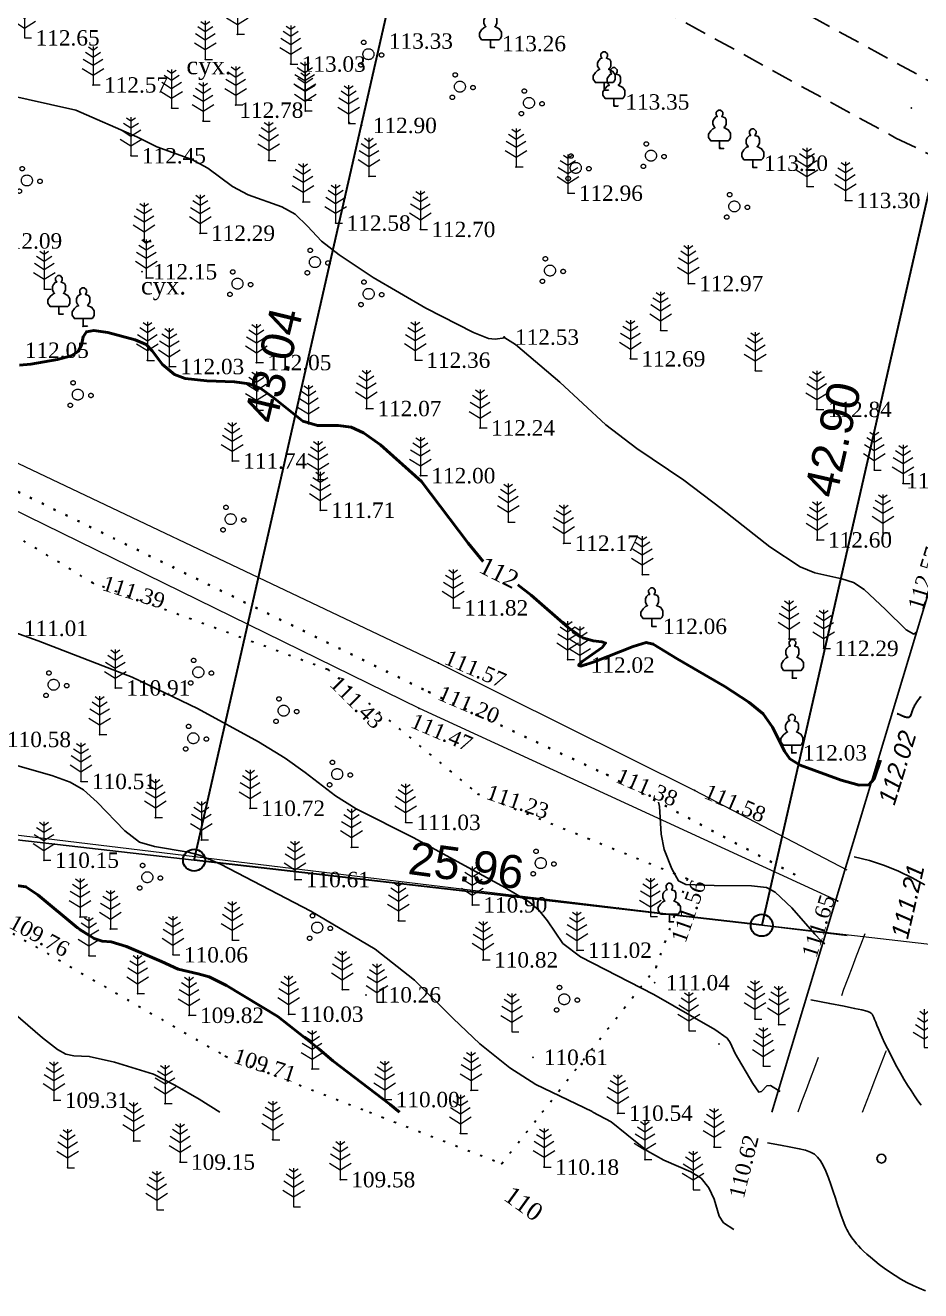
# Model space of a CAD drawing. Header units: millimetres. Extents: x 5405573 to 5405684, y 5524759 to 5524856.
# Drawn here: x 5405603.3 to 5405643.9, y 5524765.3 to 5524822.8 of the extents above; entities that cross this region are included whole.
import ezdxf
from ezdxf.enums import TextEntityAlignment as Align

# ---------------------------------------------------------------- set-up
doc = ezdxf.new("R2010")
doc.units = ezdxf.units.MM
for name, pattern in [('0', [0]), ('1', [6, 3, -3]), ('DASHEDX2', [1.5, 1, -0.5]), ('HIDDEN', [0.5, 0, -0.5]), ('суцільна', [50, 50, 0])]:
    doc.linetypes.add(name, pattern=pattern)
for name, color, linetype in [('12000000', 7, 'Continuous'), ('61420000', 7, 'Continuous'), ('71132060', 7, '0'), ('SC007', 7, 'Continuous'), ('вис_1_1', 170, 'Continuous'), ('горизонт_1', 12, 'Continuous'), ('горизонтали', 42, 'Continuous'), ('Горизонтали--MIN', 32, 'Continuous'), ('дороги', 7, 'Continuous'), ('Ділянки_Межі', 10, 'Continuous'), ('надписи', 7, 'Continuous'), ('Ограда каменная', 7, 'g5_472'), ('отметки', 7, 'Continuous'), ('промеры', 185, 'Continuous'), ('Растительность', 7, 'Continuous')]:
    doc.layers.add(name, color=color, linetype=linetype)
for name, color, linetype, lineweight in [('Горизонтали--MAJ', 32, 'Continuous', 30), ('Контур', 7, 'HIDDEN', 30), ('ограждение', 7, 'ZABOR', 20), ('рельеф', 7, 'Continuous', 0), ('ТОЧКИ', 7, 'Continuous', 30), ('усл. знак', 7, 'суцільна', 20)]:
    doc.layers.add(name, color=color, linetype=linetype, lineweight=lineweight)
doc.styles.get("Standard").update_dxf_attribs({"font": 'arial.ttf'})
doc.styles.add('times', font='times.ttf')
doc.styles.add('WMF-Arial Cyr2', font='ariali.ttf')
doc.linetypes.add('g5_472', pattern='A,0,-4,[25,GUGK_2005.shx,S=0.4,R=0,X=0,Y=-0.2],0', length=4)
doc.linetypes.add('ZABOR', pattern='A,1,-0.1,[132,ltypeshp.shx,S=0.25,R=0,X=-0.1,Y=0],-0.4,1', length=2.5)
doc.linetypes.add('ЗаборДерПр', pattern='A,1,[130,ltypeshp.shx,S=0.25,R=0,X=0,Y=-0.25],1.5', length=2.5)
doc.linetypes.add('канава 0', pattern='A,0.9,0,["|",Standard,S=0.25,R=0,X=0,Y=0],0.1', length=1)

# ---------------------------------------------------------------- blocks, each defined once
blk = doc.blocks.new('A$C2ACB5305')
at = {"layer": 'Растительность'}
blk.add_lwpolyline([(0.2, 0), (0.2, 0), (0, 0), (0, 0.35), (-0.4, 0.35), (-0.5, 0.5), (-0.5, 0.65), (-0.4, 0.8), (-0.3, 0.9), (-0.2, 0.95), (-0.25, 1), (-0.3, 1.1), (-0.3, 1.25), (-0.25, 1.35), (-0.15, 1.45), (-0.1, 1.45), (-0.15, 1.55), (-0.15, 1.65), (-0.05, 1.75), (0.05, 1.75), (0.15, 1.65), (0.15, 1.55), (0.1, 1.45), (0.25, 1.4), (0.3, 1.3), (0.3, 1.1), (0.25, 1), (0.2, 0.95), (0.4, 0.85), (0.5, 0.7), (0.5, 0.5), (0.45, 0.4), (0.4, 0.35), (0, 0.35)], dxfattribs=at)
blk = doc.blocks.new('A$C51FE15A3')
at = {"layer": 'Растительность', "color": 94, "lineweight": 0}
for points in [[(-0.201, 1.726), (0, 1.584), (0.201, 1.726)], [(0, 1.75), (0, 0), (0.319, 0)], [(-0.447, 1.172), (0, 0.895), (0.447, 1.172)], [(-0.343, 1.489), (0, 1.267), (0.343, 1.489)], [(-0.493, 0.753), (0, 0.444), (0.493, 0.753)]]:
    blk.add_lwpolyline(points, dxfattribs=at)
blk = doc.blocks.new('A$C72385B22')
at = {"layer": 'усл. знак'}
for centre, radius in [((-0.02, 1.49), 0.25), ((0, 0), 0.625), ((-1.29, -0.64), 0.25), ((1.28, -0.76), 0.25)]:
    blk.add_circle(centre, radius, dxfattribs=at)
blk = doc.blocks.new('SYMBOL71132060')
at = {"layer": 'SC007', "color": 94, "lineweight": 0}
for points in [[(0, 1.75), (0, 0), (0.25, 0)], [(-0.3, 1.35), (0, 1.15), (0.3, 1.35)], [(-0.2, 1.65), (0, 1.5), (0.2, 1.65)], [(-0.5, 0.7), (0, 0.4), (0.5, 0.7)], [(-0.4, 1.05), (0, 0.8), (0.4, 1.05)]]:
    blk.add_lwpolyline(points, dxfattribs=at)

msp = doc.modelspace()

# ---------------------------------------------------------------- hatches: boundary and pattern name
at = {"layer": '12000000', "lineweight": 15, "ltscale": 0.02, "extrusion": (-0.000964997, -0.001555, 0.999998)}
for points in [[(5404023.72, 5522172.639, 1), (5404024.057, 5522172.66, 1)], [(5404023.268, 5522161.132, 1), (5404023.605, 5522161.154, 1)]]:
    msp.add_hatch(color=7, dxfattribs=at).paths.add_polyline_path(points)

# ---------------------------------------------------------------- linework, layer by layer
at = {"layer": '61420000', "linetype": '1', "lineweight": 15}
for points in [[(5405641.406, 5524781.518), (5405640.385, 5524778.821), (5405639.364, 5524776.123), (5405638.363, 5524773.419)], [(5405641.309, 5524773.419), (5405641.872, 5524774.881), (5405642.439, 5524776.341), (5405643.007, 5524777.802)]]:
    msp.add_open_spline(points, degree=3, dxfattribs=at)
at = {"layer": 'вис_1_1', "color": 7}
for p in [(5405612.91, 5524822.41, 113), (5405611.45, 5524821.27, 112.79), (5405615.33, 5524821.06, 113.03), (5405606.35, 5524820.11, 112.57), (5405609.92, 5524819.06, 112.6), (5405612.83, 5524819.2, 112.71), (5405611.35, 5524818.47, 112.62), (5405615.99, 5524818.93, 112.85), (5405618.56, 5524818.27, 112.9), (5405608.07, 5524816.89, 112.45), (5405614.33, 5524816.68, 112.67), (5405625.57, 5524816.38, 112.99), (5405618.88, 5524815.96, 112.78), (5405627.92, 5524815.19, 112.96), (5405638.78, 5524815.5, 113.28), (5405615.89, 5524814.79, 112.54), (5405640.53, 5524814.86, 113.3), (5405617.37, 5524813.83, 112.58), (5405611.21, 5524813.37, 112.29), (5405621.22, 5524813.54, 112.7), (5405608.65, 5524813.08, 112.27), (5405608.58, 5524811.62, 112.15), (5405608.77, 5524811.34, 112.17), (5405633.39, 5524811.08, 112.97), (5405604.13, 5524810.83, 112.02), (5405604.8, 5524809.69, 111.99), (5405605.9, 5524809.14, 112), (5405625.02, 5524808.65, 112.53), (5405625.02, 5524808.65, 112.53), (5405625.03, 5524808.65, 112.49), (5405632.13, 5524808.95, 112.86), (5405608.82, 5524807.59, 111.95), (5405620.99, 5524807.6, 112.36), (5405630.76, 5524807.66, 112.69), (5405609.81, 5524807.31, 112.03), (5405613.77, 5524807.49, 112.05), (5405636.43, 5524807.12, 112.83), (5405613.77, 5524805.33, 111.93), (5405618.77, 5524805.4, 112.07), (5405639.23, 5524805.36, 112.84), (5405616.13, 5524804.71, 112.01), (5405623.93, 5524804.52, 112.24), (5405612.67, 5524803.02, 111.74), (5405621.22, 5524802.35, 112), (5405641.84, 5524802.6, 112.75), (5405616.57, 5524802.17, 111.75), (5405643.15, 5524802, 112.73), (5405616.67, 5524800.78, 111.71), (5405625.21, 5524800.24, 112.17), (5405642.23, 5524799.75, 112.66), (5405627.73, 5524799.28, 112.17), (5405639.24, 5524799.43, 112.6), (5405631.3, 5524797.85, 112.23), (5405606.36, 5524797.46, 111.39), (5405622.71, 5524796.34, 111.82), (5405631.74, 5524795.5, 112.06), (5405637.97, 5524794.93, 112.29), (5405639.54, 5524794.5, 112.29), (5405622.04, 5524793.83, 111.57), (5405627.91, 5524793.99, 111.93), (5405628.46, 5524793.74, 112.02), (5405617.01, 5524793.54, 111.43), (5405638.12, 5524793.15, 112.16), (5405607.36, 5524792.7, 110.91), (5405621.59, 5524792.52, 111.2), (5405621.16, 5524791.78, 111.47), (5405606.65, 5524790.58, 110.75), (5405638.1, 5524789.75, 112.03), (5405629.68, 5524788.76, 111.38), (5405605.8, 5524788.45, 110.51), (5405633.68, 5524788.04, 111.58), (5405623.84, 5524787.87, 111.23), (5405609.18, 5524786.81, 110.64), (5405613.48, 5524787.23, 110.72), (5405620.55, 5524786.59, 111.03), (5405611.27, 5524785.79, 110.57), (5405618.09, 5524785.46, 110.87), (5405604.12, 5524784.87, 110.15), (5405615.52, 5524783.99, 110.61), (5405633.36, 5524784.01, 111.56), (5405638.23, 5524784.22, 111.59), (5405623.58, 5524782.84, 110.9), (5405640.18, 5524783.02, 111.65), (5405605.76, 5524782.29, 110.05), (5405630.22, 5524782.7, 111.13), (5405607.14, 5524781.75, 110.06), (5405620.22, 5524782.12, 110.7), (5405632.53, 5524782.07, 111.19), (5405612.67, 5524781.24, 110.16), (5405606.16, 5524780.53, 109.93), (5405609.98, 5524780.57, 110.06), (5405628.33, 5524780.78, 111.02), (5405624.07, 5524780.34, 110.82), (5405631.93, 5524779.99, 111.08), (5405608.37, 5524778.81, 109.75), (5405617.67, 5524778.99, 110.19), (5405618.75, 5524778.75, 110.26), (5405631.87, 5524779.3, 111.04), (5405610.71, 5524777.82, 109.82), (5405615.23, 5524777.87, 110.03), (5405636.42, 5524777.65, 111.11), (5405637.49, 5524777.4, 111.18), (5405634.79, 5524776.52, 110.96), (5405612.36, 5524775.96, 109.71), (5405626.33, 5524775.91, 110.61), (5405616.3, 5524775.38, 109.94), (5405636.8, 5524775.51, 111.1), (5405623.52, 5524774.41, 110.31), (5405604.57, 5524773.96, 109.31), (5405609.62, 5524773.81, 109.41), (5405619.6, 5524773.99, 110), (5405630.19, 5524773.37, 110.54), (5405623.04, 5524772.45, 110.1), (5405608.19, 5524772.11, 109.21), (5405614.51, 5524772.16, 109.53), (5405634.56, 5524771.83, 110.65), (5405605.19, 5524770.89, 109.04), (5405610.3, 5524771.15, 109.15), (5405624.92, 5524771.08, 110.1), (5405626.84, 5524770.92, 110.18), (5405631.42, 5524771.26, 110.47), (5405617.58, 5524770.35, 109.58)]:
    msp.add_point(p, dxfattribs=at)
at = {"layer": 'горизонт_1', "color": 32}
for points in [[(5405602.25, 5524819.7, 112.5), (5405605.57, 5524818.97, 112.5), (5405608.34, 5524817.75, 112.5), (5405609.24, 5524817.3, 112.5), (5405610.83, 5524816.72, 112.5), (5405611.57, 5524816.33, 112.5), (5405612.68, 5524815.5, 112.5), (5405613.4, 5524815.12, 112.5), (5405614.92, 5524814.57, 112.5), (5405615.53, 5524814.24, 112.5), (5405616.09, 5524813.69, 112.5), (5405616.73, 5524813.01, 112.5), (5405617.53, 5524812.38, 112.5), (5405619.08, 5524811.36, 112.5), (5405621.47, 5524809.97, 112.5), (5405623.64, 5524808.85, 112.5), (5405624.31, 5524808.58, 112.5), (5405624.61, 5524808.55, 112.5), (5405625.05, 5524808.61, 112.5), (5405625.54, 5524808.31, 112.5), (5405627.56, 5524806.6, 112.5), (5405629.64, 5524804.66, 112.5), (5405631.05, 5524803.58, 112.5), (5405633.19, 5524802.15, 112.5), (5405634.88, 5524800.86, 112.5), (5405637.09, 5524799.11, 112.5), (5405638.47, 5524798.21, 112.5), (5405639.14, 5524797.93, 112.5), (5405640.36, 5524797.66, 112.5), (5405640.9, 5524797.49, 112.5), (5405641.38, 5524797.17, 112.5), (5405642.35, 5524796.27, 112.5), (5405643.29, 5524795.34, 112.5), (5405643.63, 5524795.15, 112.5), (5405643.78, 5524795.25, 112.5)], [(5405602.16, 5524795.45, 111), (5405603.86, 5524794.84, 111), (5405608.12, 5524793.19, 111), (5405611.09, 5524791.76, 111), (5405613.87, 5524790.25, 111), (5405615.08, 5524789.51, 111), (5405615.98, 5524788.86, 111), (5405617.36, 5524787.8, 111), (5405618.31, 5524787.21, 111), (5405620.92, 5524785.89, 111), (5405625.06, 5524783.63, 111), (5405626.18, 5524782.96, 111), (5405626.62, 5524782.59, 111), (5405627, 5524782.11, 111), (5405627.69, 5524781.09, 111), (5405628.5, 5524780.48, 111), (5405631.83, 5524778.77, 111), (5405634.59, 5524777.18, 111), (5405635.16, 5524776.78, 111), (5405635.29, 5524776.59, 111), (5405635.52, 5524776.08, 111), (5405636.32, 5524774.72, 111), (5405636.59, 5524774.33, 111), (5405636.71, 5524774.36, 111), (5405636.96, 5524774.62, 111), (5405637.13, 5524774.63, 111), (5405637.56, 5524774.35, 111)], [(5405602.94, 5524789.16, 110.5), (5405604.48, 5524788.72, 110.5), (5405605.31, 5524788.42, 110.5), (5405605.91, 5524788.07, 110.5), (5405606.54, 5524787.51, 110.5), (5405607.8, 5524786.21, 110.5), (5405608.46, 5524785.69, 110.5), (5405609.14, 5524785.5, 110.5), (5405610.67, 5524785.24, 110.5), (5405611.23, 5524785.09, 110.5), (5405612.14, 5524784.69, 110.5), (5405616.24, 5524782.55, 110.5), (5405619.17, 5524780.82, 110.5), (5405620.95, 5524779.41, 110.5), (5405622.71, 5524777.68, 110.5), (5405623.92, 5524776.52, 110.5), (5405625.28, 5524775.43, 110.5), (5405626.47, 5524774.68, 110.5), (5405629.02, 5524773.44, 110.5), (5405629.059, 5524773.419, 110.5)], [(5405581.306, 5524779.844, 109.5), (5405581.84, 5524779.99, 109.5), (5405584.58, 5524780.75, 109.5), (5405586.86, 5524780.97, 109.5), (5405590.47, 5524780.37, 109.5), (5405591.96, 5524780.25, 109.5), (5405593.19, 5524780.36, 109.5), (5405594.33, 5524780.13, 109.5), (5405597.44, 5524779.09, 109.5), (5405598.78, 5524778.8, 109.5), (5405601.12, 5524778.63, 109.5), (5405601.86, 5524778.6, 109.5), (5405602.39, 5524778.23, 109.5), (5405604.06, 5524776.8, 109.5), (5405604.73, 5524776.26, 109.5), (5405605.12, 5524776.05, 109.5), (5405605.48, 5524775.98, 109.5), (5405606.18, 5524775.95, 109.5), (5405607.33, 5524775.69, 109.5), (5405609.1, 5524775.15, 109.5), (5405610.07, 5524774.65, 109.5), (5405611.17, 5524774.01, 109.5), (5405612.104, 5524773.419, 109.5)], [(5405629.059, 5524773.419, 110.5), (5405629.88, 5524772.97, 110.5), (5405630.6, 5524772.4, 110.5), (5405631.53, 5524771.66, 110.5), (5405632.28, 5524771.23, 110.5), (5405633.51, 5524770.7, 110.5), (5405633.97, 5524770.42, 110.5), (5405634.33, 5524769.97, 110.5), (5405634.57, 5524769.46, 110.5), (5405634.79, 5524768.69, 110.5), (5405634.99, 5524768.39, 110.5), (5405635.463, 5524768.084, 110.5)]]:
    msp.add_polyline3d(points, dxfattribs=at)
at = {"layer": 'горизонтали', "color": 32, "lineweight": 50}
for points in [[(5405603.01, 5524807.37, 112), (5405603.52, 5524807.41, 112), (5405604.74, 5524807.63, 112), (5405605.35, 5524807.8, 112), (5405605.68, 5524808, 112), (5405605.83, 5524808.28, 112), (5405605.9, 5524808.66, 112), (5405606.05, 5524808.89, 112), (5405606.39, 5524808.95, 112), (5405607.02, 5524808.85, 112), (5405608.27, 5524808.52, 112), (5405608.77, 5524808.31, 112), (5405609.04, 5524808.03, 112), (5405609.51, 5524807.4, 112), (5405610.05, 5524806.95, 112), (5405610.54, 5524806.77, 112), (5405611.52, 5524806.66, 112), (5405612.77, 5524806.61, 112), (5405613.44, 5524806.52, 112), (5405613.97, 5524806.31, 112), (5405614.59, 5524805.86, 112), (5405615.88, 5524804.82, 112), (5405616.54, 5524804.63, 112), (5405617.48, 5524804.63, 112), (5405618.07, 5524804.55, 112), (5405618.63, 5524804.3, 112), (5405619.41, 5524803.75, 112), (5405621.27, 5524802.09, 112), (5405623.39, 5524799.28, 112), (5405624.07, 5524798.45, 112)], [(5405625.654, 5524797.392, 112), (5405626.25, 5524796.92, 112), (5405627.94, 5524795.45, 112), (5405628.6, 5524794.98, 112), (5405629.07, 5524794.84, 112), (5405629.46, 5524794.8, 112), (5405629.63, 5524794.74, 112), (5405629.48, 5524794.54, 112), (5405628.57, 5524793.9, 112), (5405628.41, 5524793.73, 112), (5405628.51, 5524793.69, 112), (5405629.16, 5524793.9, 112), (5405630.89, 5524794.59, 112), (5405631.48, 5524794.77, 112), (5405631.8, 5524794.69, 112), (5405632.89, 5524794.02, 112), (5405635.05, 5524792.76, 112), (5405636.14, 5524792.06, 112), (5405636.79, 5524791.52, 112), (5405637.21, 5524790.92, 112), (5405637.76, 5524789.82, 112), (5405638.01, 5524789.47, 112), (5405638.48, 5524789.19, 112), (5405640.33, 5524788.51, 112), (5405641.16, 5524788.28, 112), (5405641.59, 5524788.3, 112), (5405641.84, 5524788.57, 112), (5405642.13, 5524789.41, 112)], [(5405602.87, 5524783.72, 110), (5405603.3, 5524783.66, 110), (5405603.84, 5524783.29, 110), (5405605.64, 5524781.8, 110), (5405606.4, 5524781.31, 110), (5405606.76, 5524781.19, 110), (5405607.17, 5524781.16, 110), (5405607.87, 5524780.95, 110), (5405609.46, 5524780.26, 110), (5405610.22, 5524779.91, 110), (5405611.13, 5524779.7, 110), (5405611.62, 5524779.57, 110), (5405612.41, 5524779.17, 110), (5405614.75, 5524777.76, 110), (5405615.74, 5524776.98, 110), (5405616.6, 5524776.29, 110), (5405617.24, 5524775.75, 110), (5405619.84, 5524773.76, 110), (5405620.277, 5524773.419, 110)]]:
    msp.add_polyline3d(points, dxfattribs=at)
at = {"layer": 'горизонтали', "color": 32}
msp.add_polyline3d([(5405632.045, 5524787.504, 111.5), (5405632.08, 5524787.31, 111.5), (5405632.16, 5524786.05, 111.5), (5405632.3, 5524785.35, 111.5), (5405632.65, 5524784.47, 111.5), (5405632.94, 5524783.93, 111.5), (5405633.28, 5524783.76, 111.5), (5405634.56, 5524783.72, 111.5), (5405636.27, 5524783.7, 111.5), (5405636.94, 5524783.63, 111.5), (5405637.34, 5524783.42, 111.5), (5405638.1, 5524782.71, 111.5), (5405639.14, 5524781.51, 111.5), (5405639.42, 5524781.2, 111.5), (5405639.59, 5524781.07, 111.5)], dxfattribs=at)
for points, knots in [([(5405634.01, 5524838.526), (5405634.157, 5524838.453), (5405635.768, 5524837.578), (5405638.051, 5524833.668), (5405643.5, 5524830.191), (5405648.487, 5524828.581), (5405651.496, 5524824.289), (5405656.122, 5524829.555), (5405659.386, 5524823.566), (5405665.551, 5524828.125), (5405671.346, 5524821.613), (5405676.935, 5524816.585), (5405681.264, 5524817.737), (5405682.481, 5524818.06)], [263.090959, 263.090959, 263.090959, 263.090959, 263.577238, 268.549286, 276.008979, 282.485158, 284.13014, 290.057535, 293.654163, 298.963585, 306.578764, 315.889792, 319.532435, 319.532435, 319.532435, 319.532435]), ([(5405678.758, 5524811.809), (5405675.763, 5524812.251), (5405670.745, 5524812.993), (5405667.156, 5524821.108), (5405657.432, 5524819.19), (5405649.151, 5524821.923), (5405640.71, 5524825.553), (5405635.165, 5524827.34), (5405632.424, 5524829.007)], [0, 0, 0, 0, 8.482222, 14.2098, 22.986785, 33.367328, 40.82933, 50.530024, 50.530024, 50.530024, 50.530024])]:
    msp.add_open_spline(points, degree=3, knots=knots, dxfattribs=at)
at = {"layer": 'Горизонтали--MAJ'}
msp.add_lwpolyline([(5405643.952, 5524792.304), (5405643.934, 5524792.283), (5405643.916, 5524792.262), (5405643.899, 5524792.241), (5405643.882, 5524792.22), (5405643.866, 5524792.199), (5405643.85, 5524792.179), (5405643.834, 5524792.158), (5405643.819, 5524792.138), (5405643.805, 5524792.118), (5405643.79, 5524792.098), (5405643.777, 5524792.079), (5405643.763, 5524792.059), (5405643.751, 5524792.04), (5405643.738, 5524792.021), (5405643.726, 5524792.003), (5405643.715, 5524791.984), (5405643.704, 5524791.966), (5405643.693, 5524791.948), (5405643.683, 5524791.93), (5405643.673, 5524791.912), (5405643.664, 5524791.895), (5405643.655, 5524791.878), (5405643.646, 5524791.861), (5405643.638, 5524791.844), (5405643.63, 5524791.827), (5405643.622, 5524791.811), (5405643.615, 5524791.795), (5405643.608, 5524791.78), (5405643.601, 5524791.764), (5405643.595, 5524791.749), (5405643.589, 5524791.734), (5405643.583, 5524791.719), (5405643.577, 5524791.705), (5405643.572, 5524791.691), (5405643.567, 5524791.677), (5405643.562, 5524791.663), (5405643.557, 5524791.65), (5405643.553, 5524791.637), (5405643.548, 5524791.624), (5405643.544, 5524791.611), (5405643.54, 5524791.599), (5405643.536, 5524791.587), (5405643.532, 5524791.575), (5405643.528, 5524791.564), (5405643.525, 5524791.553), (5405643.521, 5524791.542), (5405643.518, 5524791.531), (5405643.514, 5524791.521), (5405643.511, 5524791.511), (5405643.508, 5524791.501), (5405643.505, 5524791.492), (5405643.501, 5524791.483), (5405643.498, 5524791.474), (5405643.495, 5524791.465), (5405643.492, 5524791.457), (5405643.488, 5524791.449), (5405643.485, 5524791.441), (5405643.482, 5524791.434), (5405643.478, 5524791.427), (5405643.475, 5524791.42), (5405643.471, 5524791.414), (5405643.467, 5524791.408), (5405643.464, 5524791.402), (5405643.46, 5524791.396), (5405643.456, 5524791.391), (5405643.451, 5524791.386), (5405643.447, 5524791.382), (5405643.442, 5524791.378), (5405643.437, 5524791.374), (5405643.432, 5524791.37), (5405643.427, 5524791.367), (5405643.422, 5524791.364), (5405643.416, 5524791.361), (5405643.41, 5524791.359), (5405643.404, 5524791.357), (5405643.398, 5524791.356), (5405643.391, 5524791.354), (5405643.385, 5524791.353), (5405643.378, 5524791.353), (5405643.37, 5524791.352), (5405643.363, 5524791.352), (5405643.355, 5524791.352), (5405643.348, 5524791.353), (5405643.339, 5524791.353), (5405643.331, 5524791.354), (5405643.323, 5524791.356), (5405643.314, 5524791.357), (5405643.306, 5524791.359), (5405643.297, 5524791.361), (5405643.288, 5524791.363), (5405643.279, 5524791.365), (5405643.269, 5524791.367), (5405643.26, 5524791.37), (5405643.25, 5524791.373), (5405643.241, 5524791.376), (5405643.231, 5524791.379), (5405643.222, 5524791.382), (5405643.212, 5524791.386), (5405643.202, 5524791.389), (5405643.192, 5524791.393), (5405643.182, 5524791.396), (5405643.173, 5524791.4), (5405643.163, 5524791.404), (5405643.153, 5524791.408), (5405643.143, 5524791.412), (5405643.133, 5524791.416), (5405643.123, 5524791.42), (5405643.114, 5524791.425), (5405643.104, 5524791.429), (5405643.094, 5524791.433), (5405643.085, 5524791.437), (5405643.075, 5524791.442), (5405643.066, 5524791.446), (5405643.057, 5524791.45), (5405643.048, 5524791.454), (5405643.039, 5524791.458), (5405643.03, 5524791.463), (5405643.021, 5524791.467), (5405643.012, 5524791.471), (5405643.003, 5524791.475), (5405642.994, 5524791.479), (5405642.984, 5524791.484), (5405642.975, 5524791.488), (5405642.965, 5524791.492), (5405642.955, 5524791.497), (5405642.945, 5524791.501), (5405642.934, 5524791.506), (5405642.922, 5524791.511), (5405642.91, 5524791.515), (5405642.897, 5524791.52), (5405642.883, 5524791.525)], dxfattribs=at)
at = {"layer": 'Горизонтали--MIN'}
for points in [[(5405640.92, 5524785.025), (5405641.62, 5524784.855), (5405642.298, 5524784.632), (5405642.948, 5524784.367), (5405643.564, 5524784.071), (5405644.14, 5524783.754)], [(5405636.993, 5524772.026), (5405637.581, 5524771.913), (5405638.054, 5524771.825), (5405638.429, 5524771.752), (5405638.721, 5524771.682), (5405638.948, 5524771.603), (5405639.125, 5524771.505), (5405639.268, 5524771.377), (5405639.394, 5524771.207), (5405639.516, 5524770.988), (5405639.637, 5524770.728), (5405639.754, 5524770.438), (5405639.867, 5524770.13), (5405639.976, 5524769.815), (5405640.078, 5524769.504), (5405640.174, 5524769.21), (5405640.262, 5524768.943), (5405640.341, 5524768.713), (5405640.413, 5524768.517), (5405640.479, 5524768.351), (5405640.54, 5524768.209), (5405640.597, 5524768.088), (5405640.652, 5524767.982), (5405640.707, 5524767.887), (5405640.762, 5524767.798), (5405640.819, 5524767.71), (5405640.881, 5524767.622), (5405640.95, 5524767.532), (5405641.029, 5524767.436), (5405641.12, 5524767.334), (5405641.228, 5524767.223), (5405641.353, 5524767.102), (5405641.499, 5524766.968), (5405641.669, 5524766.82), (5405641.859, 5524766.661), (5405642.069, 5524766.494), (5405642.296, 5524766.324), (5405642.537, 5524766.153), (5405642.79, 5524765.986), (5405643.054, 5524765.827), (5405643.325, 5524765.678), (5405643.603, 5524765.543), (5405643.884, 5524765.418), (5405644.169, 5524765.302)]]:
    msp.add_lwpolyline(points, dxfattribs=at)
at = {"layer": 'Горизонтали--MIN', "elevation": 111}
msp.add_lwpolyline([(5405638.956, 5524778.525), (5405639.814, 5524778.356), (5405640.468, 5524778.229), (5405640.948, 5524778.134), (5405641.281, 5524778.064), (5405641.498, 5524778.011), (5405641.627, 5524777.967), (5405641.698, 5524777.923), (5405641.739, 5524777.872), (5405641.776, 5524777.807), (5405641.814, 5524777.725), (5405641.856, 5524777.624), (5405641.905, 5524777.504), (5405641.961, 5524777.364), (5405642.028, 5524777.201), (5405642.108, 5524777.016), (5405642.202, 5524776.806), (5405642.312, 5524776.571), (5405642.436, 5524776.316), (5405642.572, 5524776.046), (5405642.718, 5524775.765), (5405642.871, 5524775.48), (5405643.029, 5524775.195), (5405643.19, 5524774.916), (5405643.351, 5524774.648), (5405643.509, 5524774.395), (5405643.666, 5524774.157), (5405643.818, 5524773.936), (5405643.968, 5524773.731)], dxfattribs=at)
at = {"layer": 'дороги', "color": 7, "linetype": 'DASHEDX2', "elevation": 112.71}
for points in [[(5405611.635, 5524838.526), (5405614.851, 5524836.171), (5405625.386, 5524827.257), (5405642.823, 5524817.696), (5405655.126, 5524811.75), (5405669.211, 5524805.418)], [(5405616.712, 5524838.526), (5405627.094, 5524829.743), (5405644.197, 5524820.364), (5405656.394, 5524814.47), (5405669.211, 5524808.708)]]:
    msp.add_lwpolyline(points, dxfattribs=at)
at = {"layer": 'Ділянки_Межі', "lineweight": 0}
for points in [[(5405636.727, 5524781.91), (5405646.236, 5524823.743), (5405649.017, 5524835.388), (5405669.211, 5524830.799)], [(5405669.211, 5524810.865), (5405661.97, 5524779.01), (5405636.727, 5524781.91)]]:
    msp.add_lwpolyline(points, dxfattribs=at)
at = {"layer": 'Ділянки_Межі', "lineweight": 25}
msp.add_lwpolyline([(5405582.792, 5524788.106), (5405592.364, 5524830.229), (5405620.476, 5524826.844), (5405610.939, 5524784.872)], close=True, dxfattribs=at)
at = {"layer": 'Ділянки_Межі', "lineweight": 30}
msp.add_lwpolyline([(5405610.939, 5524784.872), (5405620.476, 5524826.844), (5405646.236, 5524823.743), (5405636.727, 5524781.91)], close=True, dxfattribs=at)
at = {"layer": 'Контур', "color": 7, "linetype": 'HIDDEN'}
for points, elevation in [([(5405617.01, 5524793.54), (5405606.36, 5524797.46), (5405594.76, 5524804.52), (5405582.61, 5524812.11), (5405581.306, 5524813.161)], 110.43), ([(5405617.01, 5524793.54), (5405623.84, 5524787.87)], 110.43), ([(5405626.76, 5524773.419), (5405631.93, 5524779.99), (5405633.36, 5524784.01), (5405623.84, 5524787.87)], 108.76), ([(5405602.18, 5524781.84), (5405612.36, 5524775.96), (5405618.901, 5524773.419)], 108.76), ([(5405618.901, 5524773.419), (5405624.92, 5524771.08), (5405626.76, 5524773.419)], 108.76)]:
    msp.add_lwpolyline(points, dxfattribs=dict(at, elevation=elevation))
at = {"layer": 'Ограда каменная', "flags": 128}
msp.add_lwpolyline([(5405649.377, 5524813.858), (5405637.179, 5524773.419)], dxfattribs=at)
at = {"layer": 'ограждение', "color": 7, "linetype": 'ЗаборДерПр'}
msp.add_lwpolyline([(5405640.614, 5524781.43), (5405594.45, 5524787.03), (5405581.306, 5524788.469)], dxfattribs=at)
at = {"layer": 'отметки', "color": 7}
for p in [(5405624.428, 5524821.839, 112.442), (5405624.428, 5524821.839, 113.259), (5405629.59, 5524819.902, 112.55), (5405629.59, 5524819.902, 113.367), (5405616.012, 5524819.447, 111.966), (5405616.012, 5524819.447, 112.783), (5405630.033, 5524819.188, 112.535), (5405630.033, 5524819.188, 113.352), (5405643.519, 5524819.068, 112.584), (5405643.519, 5524819.068, 113.401), (5405617.997, 5524818.395, 111.951), (5405617.997, 5524818.395, 112.768), (5405634.826, 5524817.258, 112.512), (5405634.826, 5524817.258, 113.329), (5405636.33, 5524816.401, 112.386), (5405636.33, 5524816.401, 113.203)]:
    msp.add_point(p, dxfattribs=at)
at = {"layer": 'Растительность', "color": 7}
msp.add_circle((5405642.164, 5524771.306), 0.2, dxfattribs=at)
at = {"layer": 'рельеф', "color": 7, "linetype": 'канава 0'}
for points, elevation in [([(5405640.602, 5524784.423), (5405633.68, 5524788.04), (5405622.04, 5524793.83), (5405598.12, 5524805.19), (5405586.52, 5524812.54), (5405581.306, 5524817.072)], 2.6), ([(5405581.306, 5524814.183), (5405585.76, 5524810.47), (5405597.15, 5524803.55), (5405621.16, 5524791.78), (5405640.18, 5524783.02)], 1.98)]:
    msp.add_lwpolyline(points, dxfattribs=dict(at, elevation=elevation))
at = {"layer": 'рельеф', "color": 7, "linetype": 'HIDDEN', "lineweight": 40, "elevation": 110.95}
msp.add_lwpolyline([(5405581.306, 5524815.318), (5405586.2, 5524811.28), (5405597.55, 5524804.25), (5405621.59, 5524792.52), (5405629.68, 5524788.76), (5405638.23, 5524784.22)], dxfattribs=at)
at = {"layer": 'ТОЧКИ'}
for centre in [(5405610.939, 5524784.872), (5405636.727, 5524781.91)]:
    msp.add_circle(centre, 0.5, dxfattribs=at)

# ---------------------------------------------------------------- block references
at = {"layer": '71132060'}
msp.add_blockref('SYMBOL71132060', (5405644.111, 5524776.351, 111.14), dxfattribs=at)
at = {"layer": 'Растительность', "color": 7}
for name, p in [('A$C51FE15A3', (5405603.24, 5524822.25, 111.65)), ('A$C51FE15A3', (5405612.91, 5524822.41, 112)), ('A$C2ACB5305', (5405624.4, 5524821.81, 112.44)), ('A$C51FE15A3', (5405611.45, 5524821.27, 111.79)), ('A$C51FE15A3', (5405615.33, 5524821.06, 112.03)), ('A$C51FE15A3', (5405606.35, 5524820.11, 111.57)), ('A$C2ACB5305', (5405629.57, 5524819.87, 112.55)), ('A$C51FE15A3', (5405609.92, 5524819.06, 111.6)), ('A$C51FE15A3', (5405612.83, 5524819.2, 111.71)), ('A$C51FE15A3', (5405615.97, 5524819.41, 111.96)), ('A$C2ACB5305', (5405630.01, 5524819.15, 112.53)), ('A$C51FE15A3', (5405611.35, 5524818.47, 111.62)), ('A$C51FE15A3', (5405615.99, 5524818.93, 111.85)), ('A$C51FE15A3', (5405617.96, 5524818.35, 111.95)), ('A$C51FE15A3', (5405608.07, 5524816.89, 111.45)), ('A$C51FE15A3', (5405614.33, 5524816.68, 111.67)), ('A$C2ACB5305', (5405634.81, 5524817.22, 112.51)), ('A$C51FE15A3', (5405625.57, 5524816.38, 111.99)), ('A$C2ACB5305', (5405636.32, 5524816.36, 112.38)), ('A$C51FE15A3', (5405618.88, 5524815.96, 111.78)), ('A$C51FE15A3', (5405627.92, 5524815.19, 111.96)), ('A$C51FE15A3', (5405638.78, 5524815.5, 112.28)), ('A$C51FE15A3', (5405615.89, 5524814.79, 111.54)), ('A$C51FE15A3', (5405640.53, 5524814.86, 112.3)), ('A$C51FE15A3', (5405617.37, 5524813.83, 111.58)), ('A$C51FE15A3', (5405611.22, 5524813.37, 111.29)), ('A$C51FE15A3', (5405621.22, 5524813.54, 111.7)), ('A$C51FE15A3', (5405608.67, 5524812.995, 111.17)), ('A$C51FE15A3', (5405608.77, 5524811.34, 111.17)), ('A$C51FE15A3', (5405633.39, 5524811.08, 111.97)), ('A$C51FE15A3', (5405604.13, 5524810.83, 111.02)), ('A$C2ACB5305', (5405604.8, 5524809.69, 110.99)), ('A$C2ACB5305', (5405605.9, 5524809.14, 111)), ('A$C51FE15A3', (5405632.13, 5524808.95, 111.86)), ('A$C51FE15A3', (5405608.82, 5524807.59, 110.95)), ('A$C51FE15A3', (5405613.77, 5524807.49, 111.05)), ('A$C51FE15A3', (5405620.99, 5524807.6, 111.36)), ('A$C51FE15A3', (5405630.76, 5524807.66, 111.69)), ('A$C51FE15A3', (5405609.81, 5524807.31, 111.03)), ('A$C51FE15A3', (5405636.43, 5524807.12, 111.83)), ('A$C51FE15A3', (5405613.77, 5524805.33, 110.93)), ('A$C51FE15A3', (5405618.77, 5524805.4, 111.07)), ('A$C51FE15A3', (5405639.23, 5524805.36, 111.84)), ('A$C51FE15A3', (5405616.13, 5524804.71, 111.01)), ('A$C51FE15A3', (5405623.93, 5524804.52, 111.24)), ('A$C51FE15A3', (5405612.67, 5524803.02, 110.74)), ('A$C51FE15A3', (5405621.22, 5524802.35, 111)), ('A$C51FE15A3', (5405641.84, 5524802.6, 111.75)), ('A$C51FE15A3', (5405616.57, 5524802.17, 110.75)), ('A$C51FE15A3', (5405643.15, 5524802, 111.73)), ('A$C51FE15A3', (5405616.67, 5524800.78, 110.71)), ('A$C51FE15A3', (5405625.21, 5524800.24, 111.17)), ('A$C51FE15A3', (5405639.24, 5524799.43, 111.6)), ('A$C51FE15A3', (5405642.23, 5524799.75, 111.66)), ('A$C51FE15A3', (5405627.73, 5524799.28, 111.17)), ('A$C51FE15A3', (5405631.3, 5524797.85, 111.23)), ('A$C51FE15A3', (5405622.71, 5524796.34, 110.82)), ('A$C2ACB5305', (5405631.74, 5524795.5, 111.06)), ('A$C51FE15A3', (5405637.97, 5524794.93, 111.29)), ('A$C51FE15A3', (5405639.54, 5524794.5, 111.29)), ('A$C51FE15A3', (5405627.91, 5524793.99, 110.93)), ('A$C51FE15A3', (5405628.46, 5524793.74, 111.02)), ('A$C2ACB5305', (5405638.12, 5524793.15, 111.16)), ('A$C51FE15A3', (5405607.36, 5524792.7, 109.91)), ('A$C51FE15A3', (5405606.65, 5524790.58, 109.75)), ('A$C2ACB5305', (5405638.1, 5524789.75, 111.03)), ('A$C51FE15A3', (5405605.8, 5524788.45, 109.51)), ('A$C51FE15A3', (5405609.18, 5524786.81, 109.64)), ('A$C51FE15A3', (5405613.48, 5524787.23, 109.72)), ('A$C51FE15A3', (5405620.55, 5524786.59, 110.03)), ('A$C51FE15A3', (5405611.27, 5524785.79, 109.57)), ('A$C51FE15A3', (5405618.09, 5524785.46, 109.87)), ('A$C51FE15A3', (5405604.12, 5524784.87, 109.15)), ('A$C51FE15A3', (5405615.52, 5524783.99, 109.61)), ('A$C51FE15A3', (5405623.58, 5524782.84, 109.9)), ('A$C51FE15A3', (5405605.76, 5524782.29, 109.05)), ('A$C51FE15A3', (5405631.667, 5524782.306, 110.13)), ('A$C51FE15A3', (5405607.14, 5524781.75, 109.06)), ('A$C51FE15A3', (5405620.22, 5524782.12, 109.7)), ('A$C2ACB5305', (5405632.53, 5524782.07, 110.19)), ('A$C51FE15A3', (5405612.67, 5524781.24, 109.16)), ('A$C51FE15A3', (5405606.16, 5524780.53, 108.93)), ('A$C51FE15A3', (5405609.98, 5524780.57, 109.06)), ('A$C51FE15A3', (5405628.33, 5524780.78, 110.02)), ('A$C51FE15A3', (5405624.07, 5524780.34, 109.82)), ('A$C51FE15A3', (5405608.37, 5524778.81, 108.75)), ('A$C51FE15A3', (5405617.67, 5524778.99, 109.19)), ('A$C51FE15A3', (5405619.248, 5524778.415, 109.26)), ('A$C51FE15A3', (5405610.71, 5524777.82, 108.82)), ('A$C51FE15A3', (5405615.23, 5524777.87, 109.03)), ('A$C51FE15A3', (5405636.42, 5524777.65, 110.11)), ('A$C51FE15A3', (5405625.37, 5524777.063, 109.61)), ('A$C51FE15A3', (5405633.415, 5524777.119, 109.96)), ('A$C51FE15A3', (5405637.49, 5524777.4, 110.18)), ('A$C51FE15A3', (5405616.3, 5524775.38, 108.94)), ('A$C51FE15A3', (5405636.8, 5524775.51, 110.1)), ('A$C51FE15A3', (5405623.52, 5524774.41, 109.31)), ('A$C51FE15A3', (5405604.57, 5524773.96, 108.31)), ('A$C51FE15A3', (5405609.62, 5524773.81, 108.41)), ('A$C51FE15A3', (5405619.6, 5524773.99, 109)), ('A$C51FE15A3', (5405630.19, 5524773.37, 109.54)), ('A$C51FE15A3', (5405623.04, 5524772.45, 109.1)), ('A$C51FE15A3', (5405608.19, 5524772.11, 108.21)), ('A$C51FE15A3', (5405614.51, 5524772.16, 108.53)), ('A$C51FE15A3', (5405634.56, 5524771.83, 109.65)), ('A$C51FE15A3', (5405631.42, 5524771.26, 109.47)), ('A$C51FE15A3', (5405605.19, 5524770.89, 108.04)), ('A$C51FE15A3', (5405610.3, 5524771.15, 108.15)), ('A$C51FE15A3', (5405626.84, 5524770.92, 109.18)), ('A$C51FE15A3', (5405617.58, 5524770.35, 108.58)), ('A$C51FE15A3', (5405633.61, 5524769.89, 109.42)), ('A$C51FE15A3', (5405609.24, 5524768.98, 108.04)), ('A$C51FE15A3', (5405615.46, 5524769.12, 108.41))]:
    msp.add_blockref(name, p, dxfattribs=at)
at = {"layer": 'усл. знак', "color": 7, "linetype": 'суцільна', "lineweight": 13, "xscale": 0.3999999998750298, "yscale": 0.3999999998750298, "zscale": 0.3999999998750298, "rotation": 265.3647753868261}
for p in [(5405618.86, 5524821.508), (5405623.016, 5524820.032), (5405626.155, 5524819.293), (5405631.696, 5524816.894), (5405628.279, 5524816.34), (5405603.344, 5524815.767), (5405635.483, 5524814.587), (5405616.428, 5524812.055), (5405627.111, 5524811.671, 112.46), (5405612.911, 5524811.075), (5405618.869, 5524810.614), (5405605.658, 5524806.034), (5405612.601, 5524800.372), (5405611.132, 5524793.414), (5405604.558, 5524792.844), (5405615.008, 5524791.667), (5405610.904, 5524790.414), (5405617.44, 5524788.782), (5405626.69, 5524784.737), (5405608.814, 5524784.095), (5405616.533, 5524781.809), (5405627.754, 5524778.549)]:
    msp.add_blockref('A$C72385B22', p, dxfattribs=at)

# ---------------------------------------------------------------- texts
at = {"layer": '12000000', "color": 7, "style": 'WMF-Arial Cyr2'}
for s, rotation, p in [('112.02', 72.87732, (5405642.762, 5524787.329, 112.02)), ('111.21', 77.0746, (5405643.367, 5524781.247, 111.21))]:
    msp.add_text(s, height=0.8, rotation=rotation, dxfattribs=at).set_placement(p)
at = {"layer": 'вис_1_1', "color": 7, "style": 'times'}
for s, p in [('112.65', (5405603.74, 5524822.25, 112.65)), ('113.03', (5405615.83, 5524821.06, 113.03)), ('112.57', (5405606.85, 5524820.11, 112.57)), ('112.90', (5405619.06, 5524818.27, 112.9)), ('112.45', (5405608.57, 5524816.89, 112.45)), ('112.96', (5405628.42, 5524815.19, 112.96)), ('113.30', (5405641.03, 5524814.86, 113.3)), ('112.58', (5405617.87, 5524813.83, 112.58)), ('112.70', (5405621.72, 5524813.54, 112.7)), ('112.09', (5405602.04, 5524813.02, 112.09)), ('112.29', (5405611.71, 5524813.37, 112.29)), ('112.15', (5405609.08, 5524811.62, 112.15)), ('112.97', (5405633.89, 5524811.08, 112.97)), ('112.53', (5405625.52, 5524808.65, 112.53)), ('112.53', (5405625.52, 5524808.65, 112.53)), ('112.05', (5405603.25, 5524808.05, 112.05)), ('112.03', (5405610.31, 5524807.31, 112.03)), ('112.05', (5405614.27, 5524807.49, 112.05)), ('112.36', (5405621.49, 5524807.6, 112.36)), ('112.69', (5405631.26, 5524807.66, 112.69)), ('112.07', (5405619.27, 5524805.4, 112.07)), ('112.84', (5405639.73, 5524805.36, 112.84)), ('112.24', (5405624.43, 5524804.52, 112.24)), ('111.74', (5405613.17, 5524803.02, 111.74)), ('112.00', (5405621.72, 5524802.35, 112)), ('112.73', (5405643.288, 5524802.121, 112.73)), ('111.71', (5405617.17, 5524800.78, 111.71)), ('112.17', (5405628.23, 5524799.28, 112.17)), ('112.60', (5405639.74, 5524799.43, 112.6)), ('111.82', (5405623.21, 5524796.34, 111.82)), ('111.01', (5405603.21, 5524795.41, 111.01)), ('112.06', (5405632.24, 5524795.5, 112.06)), ('112.29', (5405640.04, 5524794.5, 112.29)), ('112.02', (5405628.96, 5524793.74, 112.02)), ('110.91', (5405607.86, 5524792.7, 110.91)), ('110.58', (5405602.44, 5524790.36, 110.58)), ('112.03', (5405638.6, 5524789.75, 112.03)), ('110.51', (5405606.3, 5524788.45, 110.51)), ('110.72', (5405613.98, 5524787.23, 110.72)), ('111.03', (5405621.05, 5524786.59, 111.03)), ('110.15', (5405604.62, 5524784.87, 110.15)), ('110.61', (5405616.02, 5524783.99, 110.61)), ('110.90', (5405624.08, 5524782.84, 110.9)), ('111.02', (5405628.83, 5524780.78, 111.02)), ('110.06', (5405610.48, 5524780.57, 110.06)), ('110.82', (5405624.57, 5524780.34, 110.82)), ('111.04', (5405632.37, 5524779.3, 111.04)), ('110.26', (5405619.25, 5524778.75, 110.26)), ('109.82', (5405611.21, 5524777.82, 109.82)), ('110.03', (5405615.73, 5524777.87, 110.03)), ('110.61', (5405626.83, 5524775.91, 110.61)), ('109.31', (5405605.07, 5524773.96, 109.31)), ('110.00', (5405620.1, 5524773.99, 110)), ('110.54', (5405630.69, 5524773.37, 110.54)), ('109.15', (5405610.8, 5524771.15, 109.15)), ('110.18', (5405627.34, 5524770.92, 110.18)), ('109.58', (5405618.08, 5524770.35, 109.58))]:
    msp.add_text(s, height=0.7, dxfattribs=at).set_placement(p, align=Align.MIDDLE_LEFT)
for s, rotation, p in [('112.57', 73.06823, (5405643.684, 5524796.287, 112.57)), ('111.39', 342.36525, (5405606.812, 5524797.499, 111.39)), ('111.57', 336.72153, (5405622.385, 5524794.14, 111.57)), ('111.43', 315.02657, (5405617.3, 5524793.082, 111.43)), ('111.20', 336.72153, (5405622.09, 5524792.52, 111.2)), ('111.47', 336.72153, (5405620.855, 5524791.255, 111.47)), ('111.38', 336.72153, (5405630.18, 5524788.76, 111.38)), ('111.23', 341.11555, (5405624.271, 5524788.002, 111.23)), ('111.58', 336.72153, (5405634.18, 5524788.04, 111.58)), ('111.56', 70.82023, (5405632.923, 5524781.173, 111.56)), ('111.65', 72.63415, (5405638.866, 5524780.488, 111.65)), ('109.76', 331.55712, (5405602.637, 5524782.138, 109.76)), ('109.71', 341.99642, (5405612.775, 5524776.011, 109.71)), ('110.62', 76.15895, (5405635.563, 5524769.538, 110.62))]:
    msp.add_text(s, height=0.7, rotation=rotation, dxfattribs=at).set_placement(p, align=Align.MIDDLE_LEFT)
at = {"layer": 'горизонтали', "color": 32, "lineweight": 50, "style": 'times'}
for s, rotation, p in [('112', 333.24725, (5405624.167, 5524798.712)), ('110', 324.0998, (5405625.414, 5524770.119, 110))]:
    msp.add_text(s, height=0.8, rotation=rotation, dxfattribs=at).set_placement(p, align=Align.TOP_LEFT)
at = {"layer": 'надписи', "color": 7, "style": 'times'}
for p in [(5405610.592, 5524821.395, 111.861), (5405608.526, 5524811.384, 111.861)]:
    msp.add_text('сух.', height=0.8, dxfattribs=at).set_placement(p, align=Align.TOP_LEFT)
at = {"layer": 'отметки', "color": 7, "style": 'times'}
for s, p in [('113.33', (5405619.791, 5524822.455, 113.332)), ('113.26', (5405624.928, 5524822.339, 113.259)), ('113.35', (5405630.533, 5524819.688, 113.352)), ('112.78', (5405612.995, 5524819.313, 112.783)), ('113.20', (5405636.83, 5524816.901, 113.203))]:
    msp.add_text(s, height=0.7, dxfattribs=at).set_placement(p, align=Align.TOP_LEFT)
at = {"layer": 'промеры', "char_height": 1.5, "attachment_point": 1}
for s, insert, rotation in [('43.04', (5405613.193, 5524805.009), 76.39085), ('42.90', (5405638.641, 5524801.606), 77.23066), ('25.96', (5405620.811, 5524785.738), 352.21516)]:
    msp.add_mtext(s, dxfattribs=dict(at, insert=insert, rotation=rotation))

doc.saveas('drawing.dxf')
